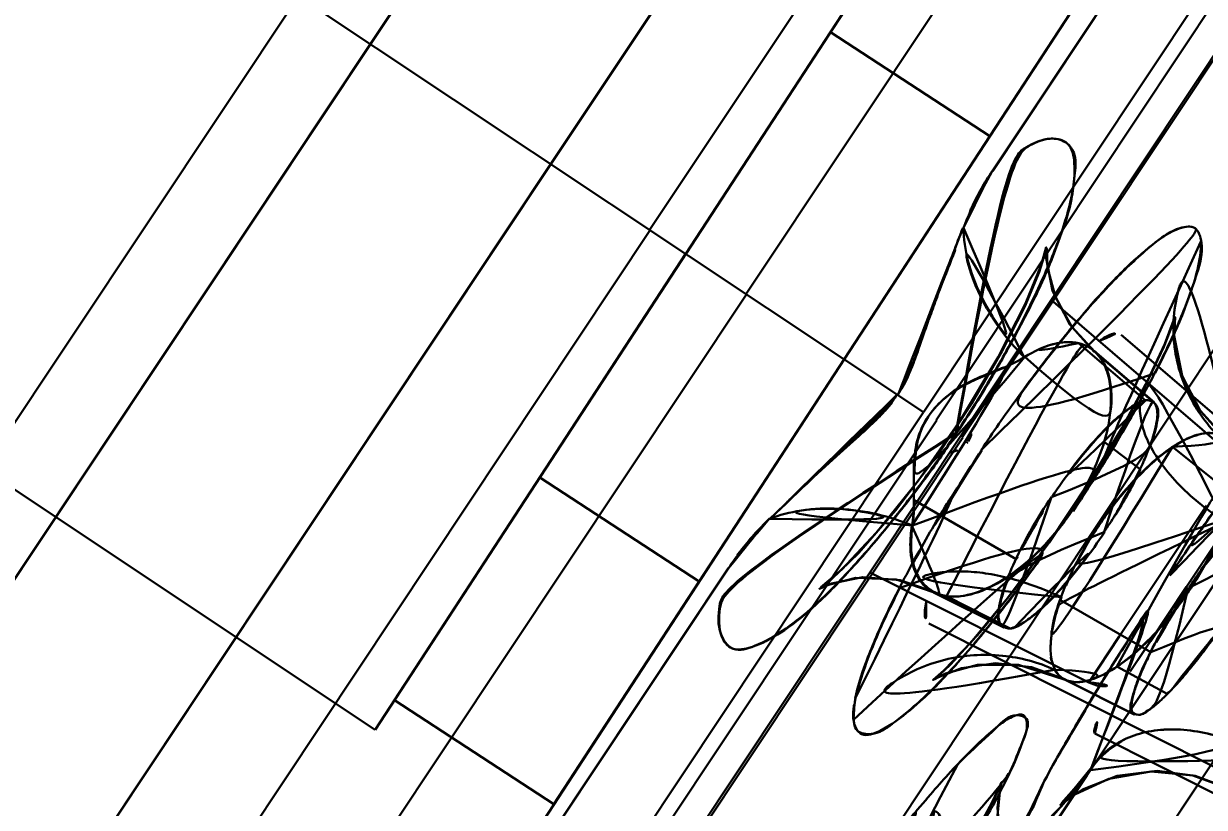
# Model space of a CAD drawing. Extents: x 16296684858 to 16296688009, y -37409618718 to -37409616409.
# Drawn here: x 16296686753.83 to 16296686764.73, y -37409617591.38 to -37409617584.14 of the extents above; entities that cross this region are included whole.
import ezdxf

# ---------------------------------------------------------------- set-up
doc = ezdxf.new("R2010")
doc.units = 0
doc.header["$LTSCALE"] = 10
doc.header["$MEASUREMENT"] = 0
doc.header["$PDMODE"] = 3
doc.header["$PDSIZE"] = -10
doc.layers.get('0').update_dxf_attribs({"linetype": 'CONTINUOUS'})
doc.layers.get('DEFPOINTS').update_dxf_attribs({"linetype": 'CONTINUOUS'})
doc.styles.add('Daelim Dimension', font='')
doc.styles.get('Daelim Dimension').set_extended_font_data('나눔고딕')
doc.dimstyles.new('DEFAULT', dxfattribs={"dimscale": 2, "dimtxt": 2, "dimasz": 2, "dimexe": 0, "dimexo": 2, "dimgap": 1, "dimtad": 1, "dimdec": 1, "dimzin": 9, "dimdsep": 46, "dimtxsty": 'Daelim Dimension', "dimcen": 0.5, "dimclrd": 252, "dimclre": 252, "dimclrt": 3, "dimadec": 1, "dimazin": 0, "dimtfac": 1, "dimtdec": 1, "dimtix": 1, "dimtmove": 0, "dimatfit": 3, "dimfxl": 1, "dimtolj": 1, "dimtzin": 1, "dimlwd": 9, "dimlwe": 9, "dimarcsym": 0})

# ---------------------------------------------------------------- blocks, each defined once
blk = doc.blocks.new('*D18')
at = {"color": 5, "lineweight": 9, "ltscale": 0.5, "transparency": 16777216}
for p, q in [((16296686647.237181, -37409618005.826988), (16296686647.237181, -37409617114.689346)), ((16296687202.637119, -37409617350.312553), (16296687202.637119, -37409617114.689346)), ((16296686655.237181, -37409617116.689346), (16296687194.637119, -37409617116.689346))]:
    blk.add_line(p, q, dxfattribs=at)
at = {"color": 5, "ltscale": 0.5, "transparency": 16777216}
for points in [[(16296686655.237181, -37409617115.356018), (16296686655.237181, -37409617118.02269), (16296686647.237181, -37409617116.689346)], [(16296687194.637119, -37409617115.356018), (16296687194.637119, -37409617118.02269), (16296687202.637119, -37409617116.689346)]]:
    blk.add_solid(points, dxfattribs=at)
at = {"layer": 'DEFPOINTS', "color": 0, "ltscale": 0.5, "transparency": 16777216}
for p in [(16296687202.637119, -37409617116.689346), (16296687202.637119, -37409617354.312553), (16296686647.237181, -37409618009.826988)]:
    blk.add_point(p, dxfattribs=at)
at = {"color": 7, "ltscale": 0.5, "transparency": 16777216, "insert": (16296686924.937149, -37409617103.916817), "char_height": 20, "attachment_point": 5, "style": 'Daelim Dimension'}
blk.add_mtext('\\A1;555', dxfattribs=at)

msp = doc.modelspace()

# ---------------------------------------------------------------- linework, layer by layer
at = {"color": 7, "linetype": 'Continuous', "lineweight": 30}
for p, q in [((16296686777.30574, -37409617553.862343), (16296686757.02877, -37409617584.328484)), ((16296686757.034849, -37409617584.328484), (16296686777.30608, -37409617553.862343)), ((16296686778.97077, -37409617554.97036), (16296686758.693859, -37409617585.436478)), ((16296686780.27706, -37409617554.993179), (16296686759.609501, -37409617586.045883)), ((16296686758.699869, -37409617585.436478), (16296686778.52722, -37409617555.637398)), ((16296686762.25016, -37409617587.803146), (16296686782.917721, -37409617556.750427)), ((16296686758.694, -37409617585.436478), (16296686777.643881, -37409617556.964546)), ((16296686762.491091, -37409617587.96347), (16296686783.036289, -37409617557.094589)), ((16296686779.44783, -37409617558.165024), (16296686760.49795, -37409617586.636948)), ((16296686769.096991, -37409617577.267067), (16296686762.136181, -37409617587.726952)), ((16296686766.737711, -37409617579.540176), (16296686762.768339, -37409617585.504837)), ((16296686762.773849, -37409617585.504997), (16296686766.743, -37409617579.540337)), ((16296686757.29138, -37409617595.742157), (16296686767.658911, -37409617580.162781)), ((16296686768.74177, -37409617581.250282), (16296686763.727249, -37409617588.784531)), ((16296686762.812241, -37409617581.868896), (16296686758.591551, -37409617588.332443)), ((16296686762.812241, -37409617581.868896), (16296686759.94228, -37409617586.264977)), ((16296686761.27466, -37409617584.223183), (16296686762.616579, -37409617582.168556)), ((16296686762.616579, -37409617582.168556), (16296686761.27537, -37409617584.223183)), ((16296686754.39484, -37409617582.581528), (16296686762.133671, -37409617587.730721)), ((16296686761.405359, -37409617587.239197), (16296686764.41291, -37409617582.633774)), ((16296686764.41291, -37409617582.633774), (16296686761.406281, -37409617587.239197)), ((16296686762.747021, -37409617585.184578), (16296686764.08894, -37409617583.129921)), ((16296686764.08894, -37409617583.129921), (16296686762.74774, -37409617585.184578)), ((16296686752.93099, -37409617589.046829), (16296686756.36635, -37409617583.885262)), ((16296686757.071449, -37409617590.661034), (16296686761.27537, -37409617584.223183)), ((16296686761.27466, -37409617584.223183), (16296686762.747021, -37409617585.184578)), ((16296686761.27537, -37409617584.223183), (16296686762.74774, -37409617585.184578)), ((16296686757.02877, -37409617584.328484), (16296686736.74439, -37409617614.814484)), ((16296686757.034849, -37409617584.328484), (16296686736.74439, -37409617614.814484)), ((16296686760.06391, -37409617589.293823), (16296686762.747021, -37409617585.184578)), ((16296686762.74774, -37409617585.184578), (16296686760.064619, -37409617589.293823)), ((16296686738.40942, -37409617615.922478), (16296686758.699869, -37409617585.436478)), ((16296686758.693859, -37409617585.436478), (16296686738.85301, -37409617615.25592)), ((16296686738.948191, -37409617617.098587), (16296686759.615761, -37409617586.045883)), ((16296686759.94137, -37409617586.265007), (16296686757.071449, -37409617590.661034)), ((16296686741.55381, -37409617615.108856), (16296686760.503691, -37409617586.636948)), ((16296686765.02791, -37409617588.167892), (16296686763.31192, -37409617586.694893)), ((16296686764.184641, -37409617587.62265), (16296686763.564199, -37409617587.093857)), ((16296686766.236, -37409617588.971443), (16296686763.95858, -37409617587.016533)), ((16296686764.45401, -37409617587.138107), (16296686764.44685, -37409617587.074417)), ((16296686764.258301, -37409617587.638634), (16296686763.70813, -37409617587.166428)), ((16296686764.26416, -37409617587.639503), (16296686763.71427, -37409617587.167519)), ((16296686758.398741, -37409617591.844597), (16296686761.405359, -37409617587.239197)), ((16296686761.406281, -37409617587.239197), (16296686758.398741, -37409617591.844597)), ((16296686762.133671, -37409617587.730721), (16296686755.175619, -37409617598.186859)), ((16296686762.25642, -37409617587.803146), (16296686741.58886, -37409617618.855858)), ((16296686762.497299, -37409617587.96347), (16296686741.952101, -37409617618.832336)), ((16296686763.675119, -37409617591.033707), (16296686765.78182, -37409617587.867943)), ((16296686765.78331, -37409617587.867943), (16296686763.67659, -37409617591.033707)), ((16296686764.1378, -37409617588.259666), (16296686763.80695, -37409617588.00621)), ((16296686765.15028, -37409617588.62616), (16296686764.433149, -37409617588.050926)), ((16296686757.071449, -37409617590.661034), (16296686753.4573, -37409617588.255951)), ((16296686757.25034, -37409617590.38707), (16296686758.591551, -37409617588.332443)), ((16296686758.59226, -37409617588.332443), (16296686757.25034, -37409617590.38707)), ((16296686758.591551, -37409617588.332443), (16296686760.06391, -37409617589.293823)), ((16296686758.59226, -37409617588.332443), (16296686760.064619, -37409617589.293823)), ((16296686762.991329, -37409617589.087601), (16296686762.04727, -37409617588.542259)), ((16296686764.55505, -37409617588.878319), (16296686764.7458, -37409617588.591698)), ((16296686758.71426, -37409617596.318771), (16296686763.728781, -37409617588.784531)), ((16296686764.132191, -37409617589.513763), (16296686764.55505, -37409617588.878319)), ((16296686764.38537, -37409617589.608841), (16296686764.869539, -37409617588.881302)), ((16296686760.330311, -37409617589.168518), (16296686756.36083, -37409617595.133659)), ((16296686756.366171, -37409617595.133728), (16296686760.33655, -37409617589.167572)), ((16296686763.659519, -37409617590.224213), (16296686761.63813, -37409617589.210083)), ((16296686758.72271, -37409617591.34845), (16296686760.06391, -37409617589.293823)), ((16296686760.064619, -37409617589.293823), (16296686758.72271, -37409617591.34845)), ((16296686764.229219, -37409617589.843529), (16296686764.56308, -37409617589.34198)), ((16296686762.22698, -37409617589.393669), (16296686762.87504, -37409617589.718842)), ((16296686762.23052, -37409617589.392883), (16296686762.879219, -37409617589.718353)), ((16296686762.933889, -37409617589.725357), (16296686762.34742, -37409617589.429626)), ((16296686763.397909, -37409617589.464539), (16296686763.40753, -37409617589.437782)), ((16296686764.23398, -37409617589.94445), (16296686763.39793, -37409617589.464546)), ((16296686763.941469, -37409617589.800377), (16296686764.132191, -37409617589.513763)), ((16296686764.867611, -37409617591.027763), (16296686762.184839, -37409617589.681824)), ((16296686764.0438, -37409617590.122238), (16296686764.385521, -37409617589.608841)), ((16296686764.31377, -37409617589.71656), (16296686764.38644, -37409617589.607384)), ((16296686763.659519, -37409617590.224213), (16296686763.941469, -37409617589.800377)), ((16296686764.1134, -37409617590.017723), (16296686764.22933, -37409617589.843529)), ((16296686765.47757, -37409617589.948441), (16296686762.12532, -37409617594.985153)), ((16296686764.38464, -37409617590.328697), (16296686763.91988, -37409617590.077423)), ((16296686763.436159, -37409617590.198013), (16296686764.0788, -37409617590.520409)), ((16296686763.439659, -37409617590.19706), (16296686764.08316, -37409617590.519958)), ((16296686757.25034, -37409617590.38707), (16296686758.72271, -37409617591.34845)), ((16296686763.85364, -37409617590.765343), (16296686763.641069, -37409617591.084778)), ((16296686766.376181, -37409617592.030869), (16296686763.71773, -37409617590.697166)), ((16296686761.009979, -37409617595.03891), (16296686763.675079, -37409617591.033684)), ((16296686763.676559, -37409617591.033699), (16296686761.010571, -37409617595.039558)), ((16296686763.641069, -37409617591.084778), (16296686762.97257, -37409617592.089394)), ((16296686764.662821, -37409617591.171288), (16296686763.659519, -37409617592.679062))]:
    msp.add_line(p, q, dxfattribs=at)
for points in [[(16296686763.715891, -37409617587.172142), (16296686763.504351, -37409617586.942528), (16296686763.352461, -37409617586.667793), (16296686763.279091, -37409617586.393982), (16296686763.272301, -37409617586.219353), (16296686763.265369, -37409617586.241982), (16296686763.202181, -37409617586.43911), (16296686763.068939, -37409617586.7556), (16296686762.86109, -37409617587.165268), (16296686762.58325, -37409617587.640556), (16296686762.24445, -37409617588.150833), (16296686761.876699, -37409617588.637894), (16296686761.536409, -37409617589.029579), (16296686761.282471, -37409617589.275208), (16296686761.17411, -37409617589.359802), (16296686761.28664, -37409617589.310387), (16296686761.5741, -37409617589.254509), (16296686761.91827, -37409617589.280281), (16296686762.238621, -37409617589.392807)], [(16296686763.710461, -37409617587.172478), (16296686763.48428, -37409617586.922348), (16296686763.325529, -37409617586.610817), (16296686763.265881, -37409617586.309769), (16296686763.26841, -37409617586.207802), (16296686763.22098, -37409617586.372971), (16296686763.076229, -37409617586.72847), (16296686762.824301, -37409617587.223663), (16296686762.478239, -37409617587.798767), (16296686762.08403, -37409617588.364838), (16296686761.69878, -37409617588.845253), (16296686761.381451, -37409617589.180893), (16296686761.187519, -37409617589.346603), (16296686761.2248, -37409617589.332314), (16296686761.51029, -37409617589.260178), (16296686761.882271, -37409617589.275101), (16296686762.23208, -37409617589.393494)], [(16296686764.44685, -37409617587.074417), (16296686764.450279, -37409617586.866997), (16296686764.442751, -37409617586.884857), (16296686764.36186, -37409617587.099129), (16296686764.202181, -37409617587.440369), (16296686763.966049, -37409617587.876823), (16296686763.65922, -37409617588.384529), (16296686763.293381, -37409617588.932114), (16296686762.910749, -37409617589.447456), (16296686762.57028, -37409617589.85614), (16296686762.321831, -37409617590.115662), (16296686762.22364, -37409617590.201424), (16296686762.33621, -37409617590.142807), (16296686762.632681, -37409617590.061943), (16296686763.012421, -37409617590.063583), (16296686763.43457, -37409617590.196472)], [(16296686764.92448, -37409617587.975517), (16296686764.689051, -37409617587.715721), (16296686764.52212, -37409617587.394333), (16296686764.448351, -37409617587.025429), (16296686764.457041, -37409617586.852112), (16296686764.442221, -37409617586.899277), (16296686764.35322, -37409617587.128433), (16296686764.180479, -37409617587.490677)], [(16296686764.91754, -37409617587.971497), (16296686764.67379, -37409617587.698677), (16296686764.511959, -37409617587.377533), (16296686764.44751, -37409617587.082047)], [(16296686764.18045, -37409617587.490753), (16296686763.873211, -37409617588.042763), (16296686763.456209, -37409617588.700951), (16296686763.023979, -37409617589.306183), (16296686762.65675, -37409617589.762001), (16296686762.38196, -37409617590.061043), (16296686762.237749, -37409617590.193863), (16296686762.272079, -37409617590.175217), (16296686762.483829, -37409617590.092323), (16296686762.799761, -37409617590.047867), (16296686763.13196, -37409617590.083801), (16296686763.438021, -37409617590.194237)], [(16296686762.933889, -37409617589.725357), (16296686762.94729, -37409617589.722656), (16296686762.96139, -37409617589.718689), (16296686762.97617, -37409617589.71347)], [(16296686763.755581, -37409617590.923569), (16296686763.83922, -37409617590.845627), (16296686763.9615, -37409617590.766876)], [(16296686763.712481, -37409617590.979691), (16296686763.76112, -37409617590.919212), (16296686763.866131, -37409617590.826721)], [(16296686763.755581, -37409617590.923569), (16296686763.534929, -37409617591.19931), (16296686763.414881, -37409617591.337433), (16296686763.39773, -37409617591.356613), (16296686763.53702, -37409617591.254509), (16296686763.84416, -37409617591.113403), (16296686764.236679, -37409617591.045662), (16296686764.62034, -37409617591.083122), (16296686764.94978, -37409617591.202187)], [(16296686763.724899, -37409617590.960228), (16296686763.52668, -37409617591.206879), (16296686763.40937, -37409617591.339951), (16296686763.416439, -37409617591.335983), (16296686763.601789, -37409617591.211983), (16296686763.923639, -37409617591.086273), (16296686764.29138, -37409617591.041267), (16296686764.64221, -37409617591.085487), (16296686764.947981, -37409617591.198959)], [(16296686763.31568, -37409617592.509071), (16296686763.10667, -37409617592.287277), (16296686762.945169, -37409617592.019211), (16296686762.84206, -37409617591.705849), (16296686762.81642, -37409617591.377968), (16296686762.84684, -37409617591.165291), (16296686762.84444, -37409617591.165833), (16296686762.76582, -37409617591.334808), (16296686762.609209, -37409617591.623558), (16296686762.38258, -37409617592.001823), (16296686762.09853, -37409617592.442421), (16296686761.76816, -37409617592.923203), (16296686761.401699, -37409617593.423927), (16296686761.01634, -37409617593.916649), (16296686760.646851, -37409617594.35141)], [(16296686763.32011, -37409617592.510101), (16296686763.12159, -37409617592.302193), (16296686762.96505, -37409617592.053627), (16296686762.859079, -37409617591.765579), (16296686762.818279, -37409617591.453537), (16296686762.84123, -37409617591.202621), (16296686762.85582, -37409617591.144188), (16296686762.802071, -37409617591.266449), (16296686762.668659, -37409617591.522797)]]:
    msp.add_lwpolyline(points, dxfattribs=at)
for centre, radius, start, end in [((16296686762.392191, -37409617587.89724), 0.185894, 319.9090459, 326.3037948), ((16296686771.46125, -37409617594.263123), 10.733324, 150.7121932, 152.7754394), ((16296686765.72378, -37409617590.293549), 2.469342, 155.3333422, 159.7230966), ((16296686763.794041, -37409617589.956062), 0.3, 243.3576029, 326.3573463), ((16296686768.381701, -37409617596.599968), 8.17191, 136.5257005, 138.035888)]:
    msp.add_arc(centre, radius, start, end, dxfattribs=at)
for points, knots in [([(16296686762.43437, -37409617587.925232), (16296686762.523991, -37409617587.794472), (16296686762.70816, -37409617587.50238), (16296686762.98333, -37409617587.024521), (16296686763.22624, -37409617586.529579), (16296686763.41062, -37409617586.089012), (16296686763.51156, -37409617585.732437), (16296686763.54101, -37409617585.469963), (16296686763.497089, -37409617585.232849), (16296686763.274071, -37409617585.184677), (16296686763.0347, -37409617585.302361), (16296686762.86614, -37409617585.424339), (16296686762.768511, -37409617585.504593)], [0, 0, 0, 0, 0.12760716, 0.277788724, 0.443815669, 0.570667715, 0.663013125, 0.738072154, 0.790088815, 0.832103288, 0.89825901, 1, 1, 1, 1]), ([(16296686762.439131, -37409617587.925438), (16296686762.49811, -37409617587.837791), (16296686762.618799, -37409617587.649696), (16296686762.812229, -37409617587.333519), (16296686763.006371, -37409617586.977676), (16296686763.18482, -37409617586.636093), (16296686763.32539, -37409617586.307617), (16296686763.42765, -37409617586.031677), (16296686763.508051, -37409617585.77179), (16296686763.52424, -37409617585.55928), (16296686763.555281, -37409617585.370644), (16296686763.457199, -37409617585.222038), (16296686763.284571, -37409617585.190277), (16296686763.046329, -37409617585.294037), (16296686762.88368, -37409617585.417351), (16296686762.774111, -37409617585.504593)], [0, 0, 0, 0, 0.084943217, 0.179685558, 0.297996784, 0.410837247, 0.489465851, 0.584966402, 0.647979802, 0.706497932, 0.757573716, 0.796054925, 0.835837621, 0.887369686, 1, 1, 1, 1]), ([(16296686762.50316, -37409617586.030121), (16296686762.52808, -37409617585.966454), (16296686762.581141, -37409617585.842857), (16296686762.6716, -37409617585.667381), (16296686762.739, -37409617585.557358), (16296686762.773849, -37409617585.504997)], [0, 0, 0, 0, 0.346566979, 0.681237196, 1, 1, 1, 1]), ([(16296686762.768339, -37409617585.504837), (16296686762.733179, -37409617585.557663), (16296686762.66564, -37409617585.668251), (16296686762.575199, -37409617585.844093), (16296686762.52228, -37409617585.967453), (16296686762.49752, -37409617586.030907)], [0, 0, 0, 0, 0.32119123, 0.655161091, 1, 1, 1, 1]), ([(16296686761.899509, -37409617587.565857), (16296686761.918079, -37409617587.538193), (16296686761.955259, -37409617587.478127), (16296686762.003189, -37409617587.377121), (16296686762.048559, -37409617587.261948), (16296686762.09387, -37409617587.133171), (16296686762.14266, -37409617586.990967), (16296686762.19771, -37409617586.834457), (16296686762.26129, -37409617586.661888), (16296686762.334579, -37409617586.470871), (16296686762.417629, -37409617586.258728), (16296686762.474689, -37409617586.10936), (16296686762.50316, -37409617586.030121)], [0, 0, 0, 0, 0.06049212, 0.128020481, 0.202669201, 0.285164981, 0.375843604, 0.475631099, 0.58638821, 0.709727912, 0.847104127, 1, 1, 1, 1]), ([(16296686762.49752, -37409617586.030907), (16296686762.46821, -37409617586.108704), (16296686762.41082, -37409617586.255951), (16296686762.32988, -37409617586.466423), (16296686762.259501, -37409617586.657181), (16296686762.19813, -37409617586.830276), (16296686762.14337, -37409617586.987289), (16296686762.09354, -37409617587.129539), (16296686762.046499, -37409617587.25808), (16296686761.99921, -37409617587.373108), (16296686761.950809, -37409617587.475807), (16296686761.91209, -37409617587.536682), (16296686761.8932, -37409617587.565376)], [0, 0, 0, 0, 0.15102529, 0.287023191, 0.409634779, 0.520330114, 0.620622719, 0.71164883, 0.794125987, 0.869195304, 0.937585128, 1, 1, 1, 1]), ([(16296686762.50316, -37409617586.030121), (16296686762.50548, -37409617586.132141), (16296686762.537081, -37409617586.34639), (16296686762.65654, -37409617586.661789), (16296686762.83736, -37409617586.960541), (16296686762.989771, -37409617587.13868), (16296686763.070259, -37409617587.219887)], [0, 0, 0, 0, 0.225606723, 0.480187956, 0.745308922, 1, 1, 1, 1]), ([(16296686762.666941, -37409617588.079933), (16296686762.77475, -37409617587.916847), (16296686762.999241, -37409617587.593674), (16296686763.34503, -37409617587.137268), (16296686763.68191, -37409617586.732162), (16296686763.98638, -37409617586.405228), (16296686764.25683, -37409617586.17321), (16296686764.451611, -37409617586.032127), (16296686764.65906, -37409617585.999222), (16296686764.692579, -37409617586.110657), (16296686764.695459, -37409617586.155312)], [0, 0, 0, 0, 0.192478761, 0.387293807, 0.563797912, 0.710669073, 0.828035923, 0.910128613, 0.955947112, 1, 1, 1, 1]), ([(16296686764.27273, -37409617587.370483), (16296686764.35799, -37409617587.204697), (16296686764.505159, -37409617586.906723), (16296686764.64533, -37409617586.497482), (16296686764.728901, -37409617586.2239), (16296686764.654909, -37409617585.989769), (16296686764.410749, -37409617586.053497), (16296686764.184561, -37409617586.233627), (16296686763.85421, -37409617586.542023), (16296686763.483471, -37409617586.969513), (16296686763.07547, -37409617587.492111), (16296686762.806841, -37409617587.876938), (16296686762.671709, -37409617588.080017)], [0, 0, 0, 0, 0.128949419, 0.22992996, 0.296656313, 0.33113628, 0.368709938, 0.438322859, 0.542244964, 0.675425198, 0.831285245, 1, 1, 1, 1]), ([(16296686763.063459, -37409617587.221619), (16296686762.98299, -37409617587.140373), (16296686762.83062, -37409617586.962021), (16296686762.64999, -37409617586.662804), (16296686762.53101, -37409617586.347107), (16296686762.49972, -37409617586.132797), (16296686762.49752, -37409617586.030907)], [0, 0, 0, 0, 0.25466716, 0.519934952, 0.774784351, 1, 1, 1, 1]), ([(16296686764.695459, -37409617586.155312), (16296686764.698, -37409617586.242554), (16296686764.66567, -37409617586.445053), (16296686764.548229, -37409617586.776917), (16296686764.371651, -37409617587.175461), (16296686764.13591, -37409617587.628906), (16296686763.84837, -37409617588.125961), (16296686763.631269, -37409617588.465721), (16296686763.51392, -37409617588.643227)], [0, 0, 0, 0, 0.094280502, 0.218371278, 0.379962484, 0.564630973, 0.77015908, 1, 1, 1, 1]), ([(16296686764.981449, -37409617588.061302), (16296686764.845369, -37409617587.953781), (16296686764.6691, -37409617587.752037), (16296686764.51561, -37409617587.430161), (16296686764.447781, -37409617587.161972), (16296686764.43454, -37409617586.886101), (16296686764.487631, -37409617586.53656), (16296686764.59705, -37409617586.295273), (16296686764.695459, -37409617586.155312)], [0, 0, 0, 0, 0.243174843, 0.371795538, 0.502176974, 0.632318127, 0.760269001, 1, 1, 1, 1]), ([(16296686762.34742, -37409617589.429626), (16296686762.432711, -37409617589.441017), (16296686762.627399, -37409617589.408592), (16296686762.90283, -37409617589.267067), (16296686763.17013, -37409617589.052254), (16296686763.41044, -37409617588.7827), (16296686763.59766, -37409617588.496078), (16296686763.72473, -37409617588.231987), (16296686763.80368, -37409617588.015343), (16296686763.84931, -37409617587.827019), (16296686763.866369, -37409617587.662292), (16296686763.86471, -37409617587.527039), (16296686763.849899, -37409617587.424179), (16296686763.82572, -37409617587.339256), (16296686763.79224, -37409617587.268173), (16296686763.75775, -37409617587.215767), (16296686763.702009, -37409617587.158447), (16296686763.673981, -37409617587.132248), (16296686763.546961, -37409617587.080566), (16296686763.564131, -37409617587.093933)], [0, 0, 0, 0, 0.080518276, 0.177903521, 0.288052182, 0.399369993, 0.514585263, 0.607187831, 0.67302557, 0.730031296, 0.788055344, 0.827513308, 0.856316314, 0.885022245, 0.909924008, 0.929146224, 0.944607527, 0.979639431, 1, 1, 1, 1]), ([(16296686763.070141, -37409617587.220009), (16296686763.15237, -37409617587.170639), (16296686763.31002, -37409617587.092567), (16296686763.55904, -37409617587.069748), (16296686763.75989, -37409617587.180809), (16296686763.86705, -37409617587.405769), (16296686763.878639, -37409617587.69239), (16296686763.83769, -37409617587.900749), (16296686763.80695, -37409617588.00621)], [0, 0, 0, 0, 0.183657761, 0.333221985, 0.459175032, 0.596184707, 0.789718464, 1, 1, 1, 1]), ([(16296686763.564199, -37409617587.093857), (16296686763.51506, -37409617587.082024), (16296686763.403681, -37409617587.079597), (16296686763.23311, -37409617587.128281), (16296686763.12118, -37409617587.18634), (16296686763.06373, -37409617587.221336)], [0, 0, 0, 0, 0.287316711, 0.617577918, 1, 1, 1, 1]), ([(16296686763.76519, -37409617587.069504), (16296686763.785839, -37409617587.055099), (16296686763.824261, -37409617587.031189), (16296686763.885889, -37409617587.002136), (16296686763.93943, -37409617587.000137), (16296686763.95857, -37409617587.016533)], [0, 0, 0, 0, 0.360581053, 0.639483683, 1, 1, 1, 1]), ([(16296686764.40962, -37409617589.238831), (16296686764.530121, -37409617589.057732), (16296686764.76996, -37409617588.705254), (16296686765.12413, -37409617588.20153), (16296686765.45117, -37409617587.770554), (16296686765.7227, -37409617587.402542), (16296686765.93819, -37409617587.211807), (16296686766.057779, -37409617587.012558), (16296686766.20067, -37409617587.075363), (16296686766.06373, -37409617587.280228), (16296686765.98522, -37409617587.521843), (16296686765.851629, -37409617587.744247), (16296686765.78178, -37409617587.867897)], [0, 0, 0, 0, 0.174987875, 0.343327584, 0.493901889, 0.614465872, 0.699855264, 0.746636321, 0.761009629, 0.80433226, 0.885740398, 1, 1, 1, 1]), ([(16296686765.783291, -37409617587.867867), (16296686765.829809, -37409617587.784569), (16296686765.914049, -37409617587.633003), (16296686766.020229, -37409617587.425491), (16296686766.0942, -37409617587.262512), (16296686766.13505, -37409617587.154694), (16296686766.14834, -37409617587.090736), (16296686766.15019, -37409617587.06134), (16296686766.141359, -37409617587.038757), (16296686766.117849, -37409617587.035568), (16296686766.09203, -37409617587.047836), (16296686766.05805, -37409617587.07032), (16296686766.01613, -37409617587.105942), (16296686765.942129, -37409617587.176857), (16296686765.8323, -37409617587.297371), (16296686765.61095, -37409617587.560333), (16296686765.365089, -37409617587.880867), (16296686765.09642, -37409617588.24765), (16296686764.8727, -37409617588.562523), (16296686764.642651, -37409617588.895058), (16296686764.489059, -37409617589.122917), (16296686764.411909, -37409617589.238808)], [0, 0, 0, 0, 0.07682551, 0.139414903, 0.18746729, 0.220784024, 0.231967845, 0.239693635, 0.244682338, 0.249379596, 0.256628043, 0.267441811, 0.282122546, 0.300793305, 0.34989766, 0.4131651, 0.577295659, 0.674711193, 0.778938369, 0.888004856, 1, 1, 1, 1]), ([(16296686762.026751, -37409617588.779663), (16296686762.04207, -37409617588.709831), (16296686762.04812, -37409617588.558548), (16296686762.0415, -37409617588.328239), (16296686762.04804, -37409617588.093246), (16296686762.109909, -37409617587.861443), (16296686762.247749, -37409617587.667488), (16296686762.42676, -37409617587.514923), (16296686762.63505, -37409617587.412201), (16296686762.850611, -37409617587.328506), (16296686762.996241, -37409617587.264587), (16296686763.063459, -37409617587.221619)], [0, 0, 0, 0, 0.102596874, 0.215296206, 0.331591225, 0.438963408, 0.554105186, 0.667272932, 0.773327127, 0.885481495, 1, 1, 1, 1]), ([(16296686763.070259, -37409617587.219887), (16296686763.007139, -37409617587.261948), (16296686762.876289, -37409617587.321541), (16296686762.687281, -37409617587.398422), (16296686762.49502, -37409617587.482849), (16296686762.29772, -37409617587.614067), (16296686762.138941, -37409617587.805969), (16296686762.06629, -37409617588.030937), (16296686762.04739, -37409617588.271347), (16296686762.04826, -37409617588.442497), (16296686762.047251, -37409617588.542328)], [0, 0, 0, 0, 0.122693433, 0.230808554, 0.33072304, 0.461760059, 0.611186573, 0.723094857, 0.838533718, 1, 1, 1, 1]), ([(16296686764.91794, -37409617588.742859), (16296686764.769421, -37409617588.644348), (16296686764.55579, -37409617588.47934), (16296686764.330219, -37409617588.217293), (16296686764.20665, -37409617588.016563), (16296686764.137011, -37409617587.820213), (16296686764.125669, -37409617587.638451), (16296686764.17415, -37409617587.483727), (16296686764.23587, -37409617587.402939), (16296686764.27273, -37409617587.370483)], [0, 0, 0, 0, 0.313321852, 0.464709093, 0.602689763, 0.722854223, 0.825440366, 0.915141207, 1, 1, 1, 1]), ([(16296686763.51754, -37409617588.643181), (16296686763.613041, -37409617588.499573), (16296686763.796061, -37409617588.214363), (16296686764.0483, -37409617587.790062), (16296686764.20199, -37409617587.508057), (16296686764.27273, -37409617587.370483)], [0, 0, 0, 0, 0.349448203, 0.686537048, 1, 1, 1, 1]), ([(16296686760.717211, -37409617588.714767), (16296686760.77692, -37409617588.658386), (16296686760.88936, -37409617588.549843), (16296686761.05073, -37409617588.395432), (16296686761.198509, -37409617588.257797), (16296686761.333929, -37409617588.134773), (16296686761.45752, -37409617588.023552), (16296686761.57012, -37409617587.922058), (16296686761.671631, -37409617587.827988), (16296686761.76099, -37409617587.738876), (16296686761.83742, -37409617587.653328), (16296686761.88027, -37409617587.594513), (16296686761.899509, -37409617587.565857)], [0, 0, 0, 0, 0.149224836, 0.284009677, 0.405880382, 0.516229276, 0.616482257, 0.708024054, 0.791742681, 0.867954577, 0.937281791, 1, 1, 1, 1]), ([(16296686761.8932, -37409617587.565376), (16296686761.87476, -37409617587.593407), (16296686761.834921, -37409617587.652161), (16296686761.75951, -37409617587.735474), (16296686761.670931, -37409617587.822433), (16296686761.56951, -37409617587.914253), (16296686761.457069, -37409617588.014267), (16296686761.33383, -37409617588.125412), (16296686761.1991, -37409617588.250412), (16296686761.05118, -37409617588.391312), (16296686760.88768, -37409617588.549217), (16296686760.772141, -37409617588.659119), (16296686760.71027, -37409617588.715843)], [0, 0, 0, 0, 0.060866831, 0.128628463, 0.203516808, 0.286182105, 0.376948253, 0.476730673, 0.587400388, 0.710553521, 0.847613837, 1, 1, 1, 1]), ([(16296686763.321381, -37409617588.51207), (16296686763.38459, -37409617588.41684), (16296686763.514851, -37409617588.232933), (16296686763.71755, -37409617587.98806), (16296686763.910311, -37409617587.789543), (16296686764.06749, -37409617587.671013), (16296686764.203711, -37409617587.599113), (16296686764.31287, -37409617587.675323), (16296686764.29233, -37409617587.833527), (16296686764.242451, -37409617588.025726), (16296686764.17683, -37409617588.177094), (16296686764.1378, -37409617588.259666)], [0, 0, 0, 0, 0.172547191, 0.339385873, 0.481269635, 0.584185205, 0.647029284, 0.688938433, 0.755610768, 0.862145814, 1, 1, 1, 1]), ([(16296686764.184641, -37409617587.62265), (16296686764.13904, -37409617587.629936), (16296686764.033689, -37409617587.687851), (16296686763.875681, -37409617587.817886), (16296686763.69327, -37409617588.008728), (16296686763.5021, -37409617588.244987), (16296686763.37752, -37409617588.419823), (16296686763.315861, -37409617588.512108)], [0, 0, 0, 0, 0.109925325, 0.276561871, 0.48951, 0.735786666, 1, 1, 1, 1]), ([(16296686763.802231, -37409617588.835632), (16296686763.83667, -37409617588.78405), (16296686763.90414, -37409617588.679176), (16296686763.99828, -37409617588.520058), (16296686764.08239, -37409617588.363632), (16296686764.152969, -37409617588.21759), (16296686764.20789, -37409617588.088577), (16296686764.24703, -37409617587.980751), (16296686764.272289, -37409617587.894569), (16296686764.28665, -37409617587.827164), (16296686764.294279, -37409617587.763977), (16296686764.293461, -37409617587.702698), (16296686764.268961, -37409617587.631157), (16296686764.210779, -37409617587.614647), (16296686764.184641, -37409617587.62265)], [0, 0, 0, 0, 0.133294845, 0.26799866, 0.397242017, 0.514983581, 0.616492956, 0.698500882, 0.761387885, 0.809380711, 0.846543888, 0.897796309, 0.941238544, 1, 1, 1, 1]), ([(16296686762.43437, -37409617587.925217), (16296686762.36557, -37409617588.032722), (16296686762.2034, -37409617588.26561), (16296686761.930981, -37409617588.629868), (16296686761.622589, -37409617589.004066), (16296686761.319691, -37409617589.335876), (16296686761.041349, -37409617589.600754), (16296686760.78249, -37409617589.789146), (16296686760.566031, -37409617589.909157), (16296686760.34186, -37409617589.93531), (16296686760.22945, -37409617589.742958), (16296686760.24909, -37409617589.483513), (16296686760.29454, -37409617589.282532), (16296686760.33009, -37409617589.168823)], [0, 0, 0, 0, 0.102682275, 0.228186667, 0.365881907, 0.492667844, 0.589299496, 0.67503521, 0.747743652, 0.79270839, 0.834663064, 0.904152521, 1, 1, 1, 1]), ([(16296686762.439211, -37409617587.925323), (16296686762.359119, -37409617588.05098), (16296686762.176809, -37409617588.314507), (16296686761.85405, -37409617588.731781), (16296686761.507811, -37409617589.140091), (16296686761.17149, -37409617589.490891), (16296686760.87055, -37409617589.742111), (16296686760.62244, -37409617589.875977), (16296686760.38196, -37409617589.956787), (16296686760.234791, -37409617589.773232), (16296686760.25297, -37409617589.498459), (16296686760.29867, -37409617589.289398), (16296686760.33634, -37409617589.16787)], [0, 0, 0, 0, 0.119839339, 0.257428934, 0.424226282, 0.549485398, 0.649602804, 0.733657362, 0.786371176, 0.826560454, 0.89769276, 1, 1, 1, 1]), ([(16296686764.92737, -37409617588.716316), (16296686764.938169, -37409617588.699242), (16296686764.944071, -37409617588.65741), (16296686764.96357, -37409617588.604172), (16296686764.977421, -37409617588.550232), (16296686764.989719, -37409617588.495209), (16296686765.00279, -37409617588.432327), (16296686765.013269, -37409617588.360703), (16296686765.019449, -37409617588.280388), (16296686765.01807, -37409617588.192528), (16296686765.006041, -37409617588.115784), (16296686764.98448, -37409617588.05497), (16296686764.959579, -37409617588.011101), (16296686764.923809, -37409617587.971741), (16296686764.874109, -37409617587.940292), (16296686764.806721, -37409617587.921982), (16296686764.72056, -37409617587.923943), (16296686764.618731, -37409617587.951477), (16296686764.505251, -37409617588.0056), (16296686764.383289, -37409617588.085022), (16296686764.25617, -37409617588.188759), (16296686764.128309, -37409617588.311394), (16296686764.00382, -37409617588.446716), (16296686763.88485, -37409617588.592209), (16296686763.771179, -37409617588.748459), (16296686763.66326, -37409617588.915024), (16296686763.56468, -37409617589.087112), (16296686763.506229, -37409617589.204613), (16296686763.479731, -37409617589.262962)], [0, 0, 0, 0, 0.021174573, 0.042619781, 0.059748417, 0.079373117, 0.10172493, 0.127004603, 0.155174691, 0.18600563, 0.218955616, 0.235983189, 0.253367049, 0.271454169, 0.2911601, 0.31416299, 0.343557606, 0.380368216, 0.423858475, 0.474790088, 0.532497786, 0.595506273, 0.66027817, 0.725030379, 0.792289823, 0.862634575, 0.932853602, 1, 1, 1, 1]), ([(16296686764.43272, -37409617588.051376), (16296686764.49128, -37409617588.013168), (16296686764.60046, -37409617587.953049), (16296686764.76445, -37409617587.909569), (16296686764.90947, -37409617587.945053), (16296686764.963671, -37409617588.020767), (16296686764.981449, -37409617588.061302)], [0, 0, 0, 0, 0.332425984, 0.589594588, 0.789617676, 1, 1, 1, 1]), ([(16296686764.433149, -37409617588.050926), (16296686764.34848, -37409617588.106117), (16296686764.178749, -37409617588.24865), (16296686763.94327, -37409617588.505173), (16296686763.719219, -37409617588.810417), (16296686763.530199, -37409617589.136238), (16296686763.389839, -37409617589.449989), (16296686763.31175, -37409617589.732193), (16296686763.2981, -37409617589.909813), (16296686763.3097, -37409617589.990013)], [0, 0, 0, 0, 0.131051701, 0.285566755, 0.450864779, 0.6209384, 0.77329606, 0.894945976, 1, 1, 1, 1]), ([(16296686762.03417, -37409617588.776756), (16296686762.019911, -37409617588.865784), (16296686762.00975, -37409617589.034157), (16296686762.07461, -37409617589.265419), (16296686762.243361, -37409617589.420563), (16296686762.490259, -37409617589.447189), (16296686762.75922, -37409617589.353737), (16296686763.0282, -37409617589.180603), (16296686763.28628, -37409617588.935532), (16296686763.51296, -37409617588.647713), (16296686763.692699, -37409617588.329842), (16296686763.77643, -37409617588.113136), (16296686763.806931, -37409617588.006218)], [0, 0, 0, 0, 0.091259143, 0.168911839, 0.234864626, 0.309960673, 0.407362102, 0.518203029, 0.631640193, 0.766050955, 0.887487556, 1, 1, 1, 1]), ([(16296686762.671671, -37409617588.080093), (16296686762.602791, -37409617588.183708), (16296686762.46863, -37409617588.390793), (16296686762.27788, -37409617588.701576), (16296686762.157539, -37409617588.909477), (16296686762.09992, -37409617589.01239)], [0, 0, 0, 0, 0.341268766, 0.676578837, 1, 1, 1, 1]), ([(16296686763.91988, -37409617590.077423), (16296686763.998011, -37409617590.02623), (16296686764.157209, -37409617589.894783), (16296686764.38072, -37409617589.658386), (16296686764.59157, -37409617589.378616), (16296686764.773081, -37409617589.073357), (16296686764.909031, -37409617588.775398), (16296686764.992491, -37409617588.501694), (16296686765.0229, -37409617588.269051), (16296686765.00703, -37409617588.122787), (16296686764.981319, -37409617588.061447)], [0, 0, 0, 0, 0.117598955, 0.258551403, 0.408971751, 0.557703107, 0.704891063, 0.820483956, 0.916256345, 1, 1, 1, 1]), ([(16296686761.50407, -37409617590.373787), (16296686761.526369, -37409617590.261398), (16296686761.6089, -37409617590.007263), (16296686761.785999, -37409617589.596283), (16296686762.031919, -37409617589.11763), (16296686762.329571, -37409617588.602402), (16296686762.55138, -37409617588.253464), (16296686762.666941, -37409617588.079933)], [0, 0, 0, 0, 0.133111327, 0.308895414, 0.519830649, 0.75776704, 1, 1, 1, 1]), ([(16296686764.1378, -37409617588.259666), (16296686764.108521, -37409617588.321617), (16296686764.043249, -37409617588.449074), (16296686763.932871, -37409617588.641167), (16296686763.850929, -37409617588.770432), (16296686763.807541, -37409617588.835732)], [0, 0, 0, 0, 0.309346577, 0.646017526, 1, 1, 1, 1]), ([(16296686764.583561, -37409617589.352402), (16296686764.61965, -37409617589.29805), (16296686764.692129, -37409617589.192093), (16296686764.803459, -37409617589.039452), (16296686764.91466, -37409617588.896767), (16296686765.023279, -37409617588.766991), (16296686765.12566, -37409617588.65432), (16296686765.218229, -37409617588.563103), (16296686765.29863, -37409617588.494041), (16296686765.366011, -37409617588.451828), (16296686765.42502, -37409617588.423027), (16296686765.491131, -37409617588.448021), (16296686765.490231, -37409617588.523064), (16296686765.478729, -37409617588.59346), (16296686765.45615, -37409617588.670174), (16296686765.43045, -37409617588.74279), (16296686765.403629, -37409617588.810081), (16296686765.375919, -37409617588.869057), (16296686765.34831, -37409617588.936638), (16296686765.317499, -37409617588.979103), (16296686765.30921, -37409617589.010147)], [0, 0, 0, 0, 0.102352558, 0.201418101, 0.296421557, 0.386146511, 0.466950325, 0.535144302, 0.590198065, 0.632411488, 0.660578291, 0.690434345, 0.72342183, 0.764090698, 0.806628681, 0.847327985, 0.885337903, 0.920136358, 0.949548873, 1, 1, 1, 1]), ([(16296686760.71026, -37409617588.715843), (16296686760.80529, -37409617588.678612), (16296686761.01515, -37409617588.625038), (16296686761.352209, -37409617588.61348), (16296686761.69762, -37409617588.664963), (16296686761.92078, -37409617588.736771), (16296686762.026751, -37409617588.779663)], [0, 0, 0, 0, 0.225611615, 0.480213755, 0.745361392, 1, 1, 1, 1]), ([(16296686762.03417, -37409617588.776756), (16296686761.928101, -37409617588.733887), (16296686761.70472, -37409617588.662216), (16296686761.35891, -37409617588.611198), (16296686761.02177, -37409617588.623459), (16296686760.81201, -37409617588.677429), (16296686760.717211, -37409617588.714767)], [0, 0, 0, 0, 0.254720934, 0.519972068, 0.774822888, 1, 1, 1, 1]), ([(16296686762.03417, -37409617588.776756), (16296686762.03763, -37409617588.753403), (16296686762.042999, -37409617588.703918), (16296686762.0466, -37409617588.625603), (16296686762.047319, -37409617588.570892), (16296686762.04727, -37409617588.542259)], [0, 0, 0, 0, 0.301309565, 0.634829525, 1, 1, 1, 1]), ([(16296686763.315861, -37409617588.512108), (16296686763.253401, -37409617588.605614), (16296686763.13138, -37409617588.800232), (16296686762.983471, -37409617589.0849), (16296686762.87166, -37409617589.34639), (16296686762.825859, -37409617589.53598), (16296686762.81848, -37409617589.698769), (16296686762.903379, -37409617589.730263), (16296686762.933889, -37409617589.725357)], [0, 0, 0, 0, 0.242432231, 0.493972105, 0.69444583, 0.845106935, 0.93335689, 1, 1, 1, 1]), ([(16296686763.034361, -37409617589.000023), (16296686763.061399, -37409617588.946823), (16296686763.119659, -37409617588.838402), (16296686763.21541, -37409617588.675636), (16296686763.285021, -37409617588.566849), (16296686763.321381, -37409617588.51207)], [0, 0, 0, 0, 0.316096307, 0.651701017, 1, 1, 1, 1]), ([(16296686760.71027, -37409617588.715843), (16296686760.661131, -37409617588.763489), (16296686760.567671, -37409617588.860291), (16296686760.44068, -37409617589.011543), (16296686760.365141, -37409617589.11615), (16296686760.330311, -37409617589.168518)], [0, 0, 0, 0, 0.346791751, 0.681273522, 1, 1, 1, 1]), ([(16296686765.15028, -37409617588.626137), (16296686765.10379, -37409617588.672974), (16296686765.008739, -37409617588.777161), (16296686764.867411, -37409617588.949867), (16296686764.72154, -37409617589.143539), (16296686764.6262, -37409617589.281258), (16296686764.57901, -37409617589.352303)], [0, 0, 0, 0, 0.213962892, 0.45695946, 0.723461492, 1, 1, 1, 1]), ([(16296686760.33655, -37409617589.167572), (16296686760.371969, -37409617589.114319), (16296686760.44812, -37409617589.008881), (16296686760.575451, -37409617588.857674), (16296686760.66856, -37409617588.761726), (16296686760.717211, -37409617588.714767)], [0, 0, 0, 0, 0.323768638, 0.65769518, 1, 1, 1, 1]), ([(16296686761.91699, -37409617589.352791), (16296686761.834999, -37409617589.513733), (16296686761.696289, -37409617589.799408), (16296686761.548901, -37409617590.195503), (16296686761.48164, -37409617590.459091), (16296686761.49189, -37409617590.687668), (16296686761.690451, -37409617590.717667), (16296686761.88051, -37409617590.586594), (16296686762.14246, -37409617590.376167), (16296686762.456221, -37409617590.04306), (16296686762.810619, -37409617589.625282), (16296686763.17186, -37409617589.148338), (16296686763.40477, -37409617588.8134), (16296686763.51754, -37409617588.643181)], [0, 0, 0, 0, 0.124911812, 0.220945403, 0.28650376, 0.323652578, 0.353006463, 0.402929309, 0.479706848, 0.586558426, 0.717943557, 0.858812764, 1, 1, 1, 1]), ([(16296686761.486799, -37409617590.568832), (16296686761.492229, -37409617590.619812), (16296686761.554819, -37409617590.74791), (16296686761.799629, -37409617590.649597), (16296686762.038931, -37409617590.4608), (16296686762.38204, -37409617590.128777), (16296686762.760639, -37409617589.68222), (16296686763.14937, -37409617589.175377), (16296686763.398991, -37409617588.815521), (16296686763.51392, -37409617588.643227)], [0, 0, 0, 0, 0.050607659, 0.106839857, 0.214979172, 0.371076315, 0.567749717, 0.795661609, 1, 1, 1, 1]), ([(16296686762.0268, -37409617588.779549), (16296686762.022181, -37409617588.809822), (16296686762.015249, -37409617588.866882), (16296686762.011959, -37409617588.947128), (16296686762.014629, -37409617589.016693), (16296686762.022011, -37409617589.076286), (16296686762.035021, -37409617589.139923), (16296686762.05533, -37409617589.202332), (16296686762.08675, -37409617589.264923), (16296686762.123329, -37409617589.315468), (16296686762.16802, -37409617589.358192), (16296686762.215151, -37409617589.389107), (16296686762.274561, -37409617589.415588), (16296686762.318899, -37409617589.425926), (16296686762.34742, -37409617589.429626)], [0, 0, 0, 0, 0.112606974, 0.211058123, 0.294926675, 0.368198812, 0.43161479, 0.533425109, 0.608366151, 0.688239898, 0.76156593, 0.834429068, 0.894265436, 1, 1, 1, 1]), ([(16296686763.807541, -37409617588.835732), (16296686763.745239, -37409617588.929482), (16296686763.615931, -37409617589.111877), (16296686763.413321, -37409617589.357437), (16296686763.22056, -37409617589.556458), (16296686763.06249, -37409617589.676277), (16296686762.929279, -37409617589.748466), (16296686762.817221, -37409617589.676857), (16296686762.836109, -37409617589.5187), (16296686762.88509, -37409617589.325798), (16296686762.951241, -37409617589.172318), (16296686762.991329, -37409617589.087601)], [0, 0, 0, 0, 0.169841247, 0.336579964, 0.48169408, 0.582083839, 0.645357927, 0.68758756, 0.752916431, 0.858589874, 1, 1, 1, 1]), ([(16296686764.91794, -37409617588.742859), (16296686764.89814, -37409617588.79808), (16296686764.851851, -37409617588.911484), (16296686764.76866, -37409617589.081093), (16296686764.67108, -37409617589.252007), (16296686764.563129, -37409617589.417793), (16296686764.44779, -37409617589.574081), (16296686764.326099, -37409617589.719254), (16296686764.198509, -37409617589.852982), (16296686764.06732, -37409617589.97245), (16296686763.93716, -37409617590.072083), (16296686763.813169, -37409617590.147324), (16296686763.700121, -37409617590.196327), (16296686763.602501, -37409617590.220322), (16296686763.522989, -37409617590.222748), (16296686763.46155, -37409617590.209091), (16296686763.40229, -37409617590.178261), (16296686763.3522, -37409617590.122253), (16296686763.32226, -37409617590.046341), (16296686763.30937, -37409617589.972679), (16296686763.30685, -37409617589.903831), (16296686763.310181, -37409617589.841248), (16296686763.316669, -37409617589.785248), (16296686763.32583, -37409617589.729118), (16296686763.33692, -37409617589.674599), (16296686763.35051, -37409617589.618896), (16296686763.36421, -37409617589.568039), (16296686763.381371, -37409617589.51683), (16296686763.389071, -37409617589.481377), (16296686763.39794, -37409617589.464539)], [0, 0, 0, 0, 0.058773675, 0.122546139, 0.189129975, 0.255823207, 0.320595426, 0.383598596, 0.445448789, 0.505632605, 0.561167913, 0.609406762, 0.650562931, 0.684146322, 0.709494538, 0.7295556, 0.746493895, 0.775720916, 0.802397118, 0.82733297, 0.85034177, 0.87127367, 0.890057786, 0.906782745, 0.928231791, 0.94576944, 0.964224297, 0.980941323, 1, 1, 1, 1]), ([(16296686762.97617, -37409617589.71347), (16296686763.02564, -37409617589.694504), (16296686763.12895, -37409617589.626801), (16296686763.283119, -37409617589.489441), (16296686763.452221, -37409617589.306023), (16296686763.63003, -37409617589.084534), (16296686763.74472, -37409617588.921799), (16296686763.80224, -37409617588.835632)], [0, 0, 0, 0, 0.130639676, 0.299924796, 0.509500149, 0.744542516, 1, 1, 1, 1]), ([(16296686763.407499, -37409617589.437782), (16296686763.270069, -37409617589.373138), (16296686763.0567, -37409617589.290733), (16296686762.765039, -37409617589.22364), (16296686762.55328, -37409617589.197868), (16296686762.356529, -37409617589.198433), (16296686762.13772, -37409617589.231071), (16296686761.99519, -37409617589.292839), (16296686761.91699, -37409617589.352791)], [0, 0, 0, 0, 0.292862703, 0.438098153, 0.576153216, 0.703112281, 0.816463831, 1, 1, 1, 1]), ([(16296686763.675079, -37409617591.033684), (16296686763.56473, -37409617591.1745), (16296686763.37776, -37409617591.406189), (16296686763.212481, -37409617591.582787), (16296686763.041071, -37409617591.731552), (16296686763.034849, -37409617591.556557), (16296686763.12344, -37409617591.41011), (16296686763.236561, -37409617591.15139), (16296686763.40624, -37409617590.851257), (16296686763.61627, -37409617590.490494), (16296686763.868919, -37409617590.07531), (16296686764.13698, -37409617589.652107), (16296686764.32115, -37409617589.370216), (16296686764.40962, -37409617589.238831)], [0, 0, 0, 0, 0.143460511, 0.216369563, 0.244385651, 0.263673831, 0.31974951, 0.396048222, 0.483028642, 0.598378835, 0.729994116, 0.872981533, 1, 1, 1, 1]), ([(16296686764.57901, -37409617589.352303), (16296686764.51375, -37409617589.450546), (16296686764.39168, -37409617589.644974), (16296686764.237289, -37409617589.923622), (16296686764.1173, -37409617590.173347), (16296686764.065901, -37409617590.346184), (16296686764.02898, -37409617590.496971), (16296686764.144529, -37409617590.541077), (16296686764.254669, -37409617590.442673), (16296686764.336809, -37409617590.376907), (16296686764.38464, -37409617590.328697)], [0, 0, 0, 0, 0.211613056, 0.410441257, 0.576234812, 0.694576526, 0.76208042, 0.801725878, 0.878137261, 1, 1, 1, 1]), ([(16296686762.15975, -37409617589.480003), (16296686762.154221, -37409617589.505028), (16296686762.14674, -37409617589.550461), (16296686762.14333, -37409617589.619499), (16296686762.16231, -37409617589.670517), (16296686762.185089, -37409617589.681923)], [0, 0, 0, 0, 0.361457798, 0.640746297, 1, 1, 1, 1]), ([(16296686763.67655, -37409617591.033699), (16296686763.58906, -37409617591.146217), (16296686763.440571, -37409617591.350197), (16296686763.23531, -37409617591.529633), (16296686763.123301, -37409617591.707611), (16296686762.978239, -37409617591.653519), (16296686763.14213, -37409617591.415672), (16296686763.224409, -37409617591.159431), (16296686763.469339, -37409617590.749817), (16296686763.741211, -37409617590.282494), (16296686764.068319, -37409617589.76223), (16296686764.296459, -37409617589.411636), (16296686764.411909, -37409617589.238831)], [0, 0, 0, 0, 0.114430534, 0.194887431, 0.237270258, 0.250057226, 0.300679947, 0.391460058, 0.509154283, 0.66364433, 0.833144083, 1, 1, 1, 1]), ([(16296686764.28162, -37409617589.853256), (16296686764.31076, -37409617589.798973), (16296686764.372971, -37409617589.688103), (16296686764.473709, -37409617589.521103), (16296686764.546009, -37409617589.408958), (16296686764.583561, -37409617589.352402)], [0, 0, 0, 0, 0.315947385, 0.651813194, 1, 1, 1, 1]), ([(16296686764.23398, -37409617589.94445), (16296686764.22312, -37409617589.958778), (16296686764.210779, -37409617589.994499), (16296686764.183929, -37409617590.045517), (16296686764.159821, -37409617590.09996), (16296686764.13452, -37409617590.15863), (16296686764.11203, -37409617590.215286), (16296686764.0916, -37409617590.272469), (16296686764.074591, -37409617590.327103), (16296686764.059959, -37409617590.385071), (16296686764.053471, -37409617590.44014), (16296686764.052179, -37409617590.507004), (16296686764.12295, -37409617590.532288), (16296686764.18199, -37409617590.500107), (16296686764.247299, -37409617590.458992), (16296686764.325701, -37409617590.391121), (16296686764.416969, -37409617590.301331), (16296686764.518141, -37409617590.190033), (16296686764.62628, -37409617590.060852), (16296686764.73774, -37409617589.917831), (16296686764.84985, -37409617589.764198), (16296686764.92296, -37409617589.657417), (16296686764.959379, -37409617589.602654)], [0, 0, 0, 0, 0.028239524, 0.058152626, 0.090843185, 0.121626319, 0.158554975, 0.186580239, 0.216933889, 0.248619028, 0.279584084, 0.306510475, 0.343655192, 0.369984055, 0.410634496, 0.465171543, 0.532184158, 0.611854299, 0.701276604, 0.796772087, 0.896631696, 1, 1, 1, 1]), ([(16296686764.444361, -37409617590.266258), (16296686764.501841, -37409617590.204163), (16296686764.61846, -37409617590.06739), (16296686764.788651, -37409617589.845657), (16296686764.90023, -37409617589.685852), (16296686764.955509, -37409617589.602707)], [0, 0, 0, 0, 0.30281505, 0.642683721, 1, 1, 1, 1]), ([(16296686763.34532, -37409617590.107292), (16296686763.192671, -37409617590.037743), (16296686762.94245, -37409617589.971367), (16296686762.59585, -37409617589.966019), (16296686762.32893, -37409617590.008202), (16296686762.073919, -37409617590.095711), (16296686761.773239, -37409617590.261757), (16296686761.58634, -37409617590.436531), (16296686761.486799, -37409617590.568832)], [0, 0, 0, 0, 0.241886418, 0.371066587, 0.502337609, 0.633282077, 0.761541788, 1, 1, 1, 1]), ([(16296686763.34528, -37409617590.107384), (16296686763.37294, -37409617590.156754), (16296686763.482019, -37409617590.243851), (16296686763.706791, -37409617590.202164), (16296686763.843731, -37409617590.127182), (16296686763.91988, -37409617590.077423)], [0, 0, 0, 0, 0.264804772, 0.574248133, 1, 1, 1, 1]), ([(16296686761.486799, -37409617590.568832), (16296686761.48526, -37409617590.550217), (16296686761.48501, -37409617590.509628), (16296686761.49118, -37409617590.444397), (16296686761.499149, -37409617590.398277), (16296686761.50407, -37409617590.373787)], [0, 0, 0, 0, 0.285403313, 0.618192252, 1, 1, 1, 1]), ([(16296686760.244869, -37409617593.981537), (16296686760.347561, -37409617593.804909), (16296686760.58543, -37409617593.423317), (16296686760.979469, -37409617592.834091), (16296686761.400829, -37409617592.251877), (16296686761.810459, -37409617591.721207), (16296686762.175039, -37409617591.281677), (16296686762.50119, -37409617590.915268), (16296686762.766911, -37409617590.689323), (16296686762.942671, -37409617590.499901), (16296686763.127769, -37409617590.557617), (16296686763.049509, -37409617590.768967), (16296686762.96023, -37409617591.025452), (16296686762.831909, -37409617591.258553), (16296686762.756269, -37409617591.398689)], [0, 0, 0, 0, 0.112514644, 0.247545832, 0.390275478, 0.508360394, 0.616244003, 0.706018417, 0.77469159, 0.815970663, 0.833300292, 0.860679861, 0.912302827, 1, 1, 1, 1]), ([(16296686762.451521, -37409617590.977402), (16296686762.523979, -37409617590.901154), (16296686762.649099, -37409617590.773422), (16296686762.82762, -37409617590.621689), (16296686762.943319, -37409617590.537804), (16296686763.067869, -37409617590.505386), (16296686763.10306, -37409617590.640121), (16296686763.03463, -37409617590.807152), (16296686762.923651, -37409617591.090973), (16296686762.717621, -37409617591.468132), (16296686762.443119, -37409617591.933533), (16296686762.106319, -37409617592.452477), (16296686761.73163, -37409617592.99437), (16296686761.33823, -37409617593.527786), (16296686760.949089, -37409617594.022003), (16296686760.688749, -37409617594.328812), (16296686760.562571, -37409617594.469162)], [0, 0, 0, 0, 0.057385623, 0.098264379, 0.125049449, 0.140471073, 0.154523096, 0.18675635, 0.240888533, 0.319500869, 0.421238397, 0.535533591, 0.656912568, 0.780584726, 0.897042673, 1, 1, 1, 1]), ([(16296686763.717739, -37409617590.697128), (16296686763.711769, -37409617590.694107), (16296686763.70801, -37409617590.669144), (16296686763.728121, -37409617590.60305), (16296686763.75474, -37409617590.540337), (16296686763.77714, -37409617590.493393)], [0, 0, 0, 0, 0.092236155, 0.282541469, 1, 1, 1, 1]), ([(16296686763.67655, -37409617591.033699), (16296686763.706421, -37409617590.982162), (16296686763.78293, -37409617590.88475), (16296686763.93811, -37409617590.767723), (16296686764.133459, -37409617590.688103), (16296686764.359631, -37409617590.652206), (16296686764.604759, -37409617590.662247), (16296686764.938311, -37409617590.733017), (16296686765.1766, -37409617590.842209), (16296686765.323919, -37409617590.930107)], [0, 0, 0, 0, 0.097387254, 0.201872105, 0.315970468, 0.440919811, 0.575732124, 0.717209622, 1, 1, 1, 1]), ([(16296686765.322201, -37409617590.930183), (16296686765.174891, -37409617590.842293), (16296686764.936649, -37409617590.733109), (16296686764.60314, -37409617590.662308), (16296686764.35803, -37409617590.652237), (16296686764.131889, -37409617590.688133), (16296686763.936569, -37409617590.767723), (16296686763.78141, -37409617590.88475), (16296686763.704929, -37409617590.982132), (16296686763.675079, -37409617591.033699)], [0, 0, 0, 0, 0.28278474, 0.42427403, 0.559092613, 0.684042426, 0.798136845, 0.902616228, 1, 1, 1, 1]), ([(16296686760.41753, -37409617594.626472), (16296686760.322149, -37409617594.726952), (16296686760.14838, -37409617594.876282), (16296686759.976601, -37409617595.068207), (16296686759.750771, -37409617595.089119), (16296686759.813829, -37409617594.829041), (16296686759.916679, -37409617594.57843), (16296686760.13599, -37409617594.154808), (16296686760.416201, -37409617593.686394), (16296686760.737539, -37409617593.187851), (16296686761.067789, -37409617592.707138), (16296686761.39485, -37409617592.257309), (16296686761.711321, -37409617591.84433), (16296686762.01157, -37409617591.472397), (16296686762.209311, -37409617591.242493), (16296686762.30534, -37409617591.135773)], [0, 0, 0, 0, 0.075633065, 0.123564634, 0.143458289, 0.171737945, 0.228921193, 0.315067338, 0.420419629, 0.530989907, 0.637594003, 0.739085493, 0.8344947, 0.921625738, 1, 1, 1, 1]), ([(16296686762.830219, -37409617592.697868), (16296686762.71258, -37409617592.587097), (16296686762.49626, -37409617592.341888), (16296686762.279329, -37409617591.925377), (16296686762.19952, -37409617591.50161), (16296686762.25318, -37409617591.245323), (16296686762.30534, -37409617591.135773)], [0, 0, 0, 0, 0.278458684, 0.554798894, 0.799022976, 1, 1, 1, 1])]:
    msp.add_open_spline(points, degree=3, knots=knots, dxfattribs=at)
for points in [[(16296686762.54686, -37409617588.000359), (16296686762.583561, -37409617587.945236), (16296686762.587681, -37409617587.869179), (16296686762.57658, -37409617587.803879)], [(16296686762.37405, -37409617588.10453), (16296686762.43338, -37409617588.090759), (16296686762.49523, -37409617588.063583), (16296686762.53441, -37409617588.016953)], [(16296686762.991329, -37409617589.087601), (16296686763.00061, -37409617589.067978), (16296686763.00992, -37409617589.048363), (16296686763.01976, -37409617589.029007)], [(16296686764.23398, -37409617589.94445), (16296686764.244221, -37409617589.924263), (16296686764.25448, -37409617589.90406), (16296686764.2652, -37409617589.884087)], [(16296686763.3097, -37409617589.990013), (16296686763.313589, -37409617590.01799), (16296686763.31641, -37409617590.047417), (16296686763.329691, -37409617590.072372)], [(16296686764.38464, -37409617590.328697), (16296686764.39797, -37409617590.315247), (16296686764.411261, -37409617590.301781), (16296686764.42411, -37409617590.287903)]]:
    msp.add_open_spline(points, degree=3, dxfattribs=at)

# ---------------------------------------------------------------- dimensions: what is measured, and where the dimension line sits
at = {"ltscale": 0.5}
dim = msp.add_linear_dim(base=(16296687202.637119, -37409617116.689346), p1=(16296686647.237181, -37409618009.826988), p2=(16296687202.637119, -37409617354.312553), dimstyle='DEFAULT', override={"dimtxt": 10, "dimasz": 4, "dimexe": 1, "dimdec": 0, "dimclrd": 5, "dimclre": 5, "dimclrt": 7}, dxfattribs=at)
dim.commit()
dim.dimension.update_dxf_attribs({"geometry": '*D18', "text_midpoint": (16296686924.937149, -37409617103.916817)})

doc.saveas('drawing.dxf')
